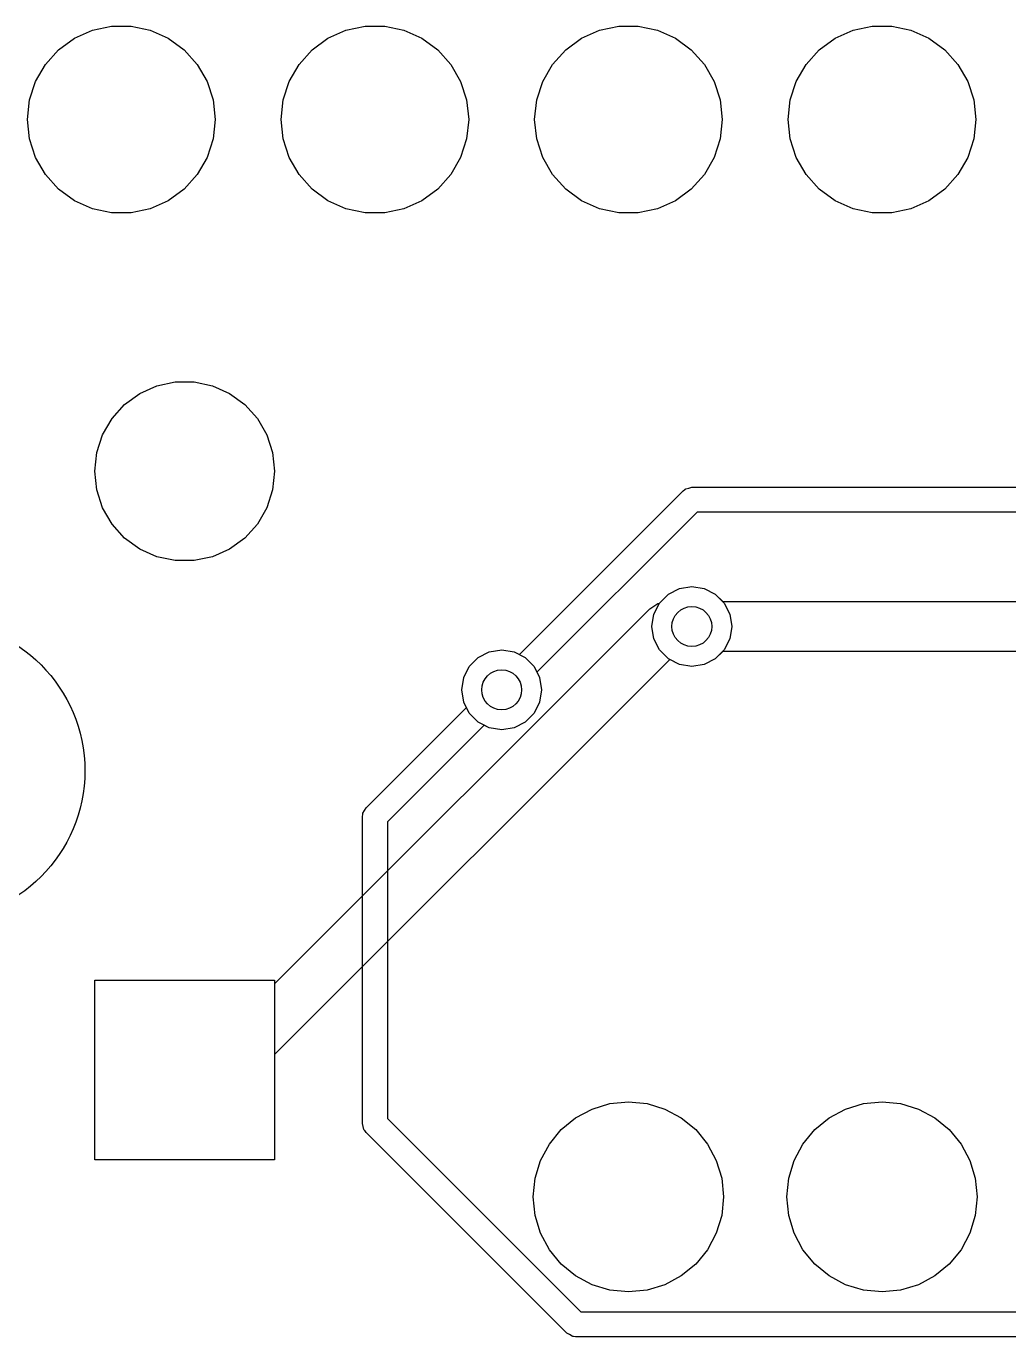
# Model space of a CAD drawing. Header units: millimetres. Extents: x 0 to 489, y -139 to 89.
# Drawn here: x 112.49 to 122.33, y -39.26 to -26.13 of the extents above; entities that cross this region are included whole.
import ezdxf

# ---------------------------------------------------------------- set-up
doc = ezdxf.new("R2010")
doc.units = ezdxf.units.MM
doc.header["$MEASUREMENT"] = 0
doc.layers.get('0').update_dxf_attribs({"linetype": 'CONTINUOUS'})
doc.layers.add('BLACK', color=7, linetype='CONTINUOUS')

msp = doc.modelspace()

# ---------------------------------------------------------------- linework, layer by layer
at = {"linetype": 'Continuous'}
msp.add_circle((111.57524, -33.58922), 1.5, dxfattribs=at)
at = {"layer": 'BLACK', "linetype": 'Continuous'}
for p, q in [((113.15024, -26.17042), (113.34224, -26.12952)), ((113.15024, -26.17042), (113.34224, -26.12952)), ((113.15024, -26.17042), (113.34224, -26.12952)), ((113.15024, -26.17042), (113.34224, -26.12952)), ((113.34224, -26.12952), (113.53824, -26.12952)), ((113.34224, -26.12952), (113.53824, -26.12952)), ((113.34224, -26.12952), (113.53824, -26.12952)), ((113.34224, -26.12952), (113.53824, -26.12952)), ((113.53824, -26.12952), (113.73024, -26.17042)), ((113.53824, -26.12952), (113.73024, -26.17042)), ((113.53824, -26.12952), (113.73024, -26.17042)), ((113.53824, -26.12952), (113.73024, -26.17042)), ((115.69024, -26.17042), (115.88224, -26.12952)), ((115.69024, -26.17042), (115.88224, -26.12952)), ((115.69024, -26.17042), (115.88224, -26.12952)), ((115.69024, -26.17042), (115.88224, -26.12952)), ((115.88224, -26.12952), (116.07824, -26.12952)), ((115.88224, -26.12952), (116.07824, -26.12952)), ((115.88224, -26.12952), (116.07824, -26.12952)), ((115.88224, -26.12952), (116.07824, -26.12952)), ((116.07824, -26.12952), (116.27024, -26.17042)), ((116.07824, -26.12952), (116.27024, -26.17042)), ((116.07824, -26.12952), (116.27024, -26.17042)), ((116.07824, -26.12952), (116.27024, -26.17042)), ((118.23024, -26.17042), (118.42224, -26.12952)), ((118.23024, -26.17042), (118.42224, -26.12952)), ((118.23024, -26.17042), (118.42224, -26.12952)), ((118.23024, -26.17042), (118.42224, -26.12952)), ((118.42224, -26.12952), (118.61824, -26.12952)), ((118.42224, -26.12952), (118.61824, -26.12952)), ((118.42224, -26.12952), (118.61824, -26.12952)), ((118.42224, -26.12952), (118.61824, -26.12952)), ((118.61824, -26.12952), (118.81024, -26.17042)), ((118.61824, -26.12952), (118.81024, -26.17042)), ((118.61824, -26.12952), (118.81024, -26.17042)), ((118.61824, -26.12952), (118.81024, -26.17042)), ((120.77024, -26.17042), (120.96224, -26.12952)), ((120.77024, -26.17042), (120.96224, -26.12952)), ((120.77024, -26.17042), (120.96224, -26.12952)), ((120.77024, -26.17042), (120.96224, -26.12952)), ((120.96224, -26.12952), (121.15824, -26.12952)), ((120.96224, -26.12952), (121.15824, -26.12952)), ((120.96224, -26.12952), (121.15824, -26.12952)), ((120.96224, -26.12952), (121.15824, -26.12952)), ((121.15824, -26.12952), (121.35024, -26.17042)), ((121.15824, -26.12952), (121.35024, -26.17042)), ((121.15824, -26.12952), (121.35024, -26.17042)), ((121.15824, -26.12952), (121.35024, -26.17042)), ((112.81124, -26.36582), (112.97024, -26.25032)), ((112.81124, -26.36582), (112.97024, -26.25032)), ((112.81124, -26.36582), (112.97024, -26.25032)), ((112.81124, -26.36582), (112.97024, -26.25032)), ((112.97024, -26.25032), (113.15024, -26.17042)), ((112.97024, -26.25032), (113.15024, -26.17042)), ((112.97024, -26.25032), (113.15024, -26.17042)), ((112.97024, -26.25032), (113.15024, -26.17042)), ((113.73024, -26.17042), (113.91024, -26.25032)), ((113.73024, -26.17042), (113.91024, -26.25032)), ((113.73024, -26.17042), (113.91024, -26.25032)), ((113.73024, -26.17042), (113.91024, -26.25032)), ((113.91024, -26.25032), (114.06924, -26.36582)), ((113.91024, -26.25032), (114.06924, -26.36582)), ((113.91024, -26.25032), (114.06924, -26.36582)), ((113.91024, -26.25032), (114.06924, -26.36582)), ((115.35124, -26.36582), (115.51024, -26.25032)), ((115.35124, -26.36582), (115.51024, -26.25032)), ((115.35124, -26.36582), (115.51024, -26.25032)), ((115.35124, -26.36582), (115.51024, -26.25032)), ((115.51024, -26.25032), (115.69024, -26.17042)), ((115.51024, -26.25032), (115.69024, -26.17042)), ((115.51024, -26.25032), (115.69024, -26.17042)), ((115.51024, -26.25032), (115.69024, -26.17042)), ((116.27024, -26.17042), (116.45024, -26.25032)), ((116.27024, -26.17042), (116.45024, -26.25032)), ((116.27024, -26.17042), (116.45024, -26.25032)), ((116.27024, -26.17042), (116.45024, -26.25032)), ((116.45024, -26.25032), (116.60924, -26.36582)), ((116.45024, -26.25032), (116.60924, -26.36582)), ((116.45024, -26.25032), (116.60924, -26.36582)), ((116.45024, -26.25032), (116.60924, -26.36582)), ((117.89124, -26.36582), (118.05024, -26.25032)), ((117.89124, -26.36582), (118.05024, -26.25032)), ((117.89124, -26.36582), (118.05024, -26.25032)), ((117.89124, -26.36582), (118.05024, -26.25032)), ((118.05024, -26.25032), (118.23024, -26.17042)), ((118.05024, -26.25032), (118.23024, -26.17042)), ((118.05024, -26.25032), (118.23024, -26.17042)), ((118.05024, -26.25032), (118.23024, -26.17042)), ((118.81024, -26.17042), (118.99024, -26.25032)), ((118.81024, -26.17042), (118.99024, -26.25032)), ((118.81024, -26.17042), (118.99024, -26.25032)), ((118.81024, -26.17042), (118.99024, -26.25032)), ((118.99024, -26.25032), (119.14924, -26.36582)), ((118.99024, -26.25032), (119.14924, -26.36582)), ((118.99024, -26.25032), (119.14924, -26.36582)), ((118.99024, -26.25032), (119.14924, -26.36582)), ((120.43124, -26.36582), (120.59024, -26.25032)), ((120.43124, -26.36582), (120.59024, -26.25032)), ((120.43124, -26.36582), (120.59024, -26.25032)), ((120.43124, -26.36582), (120.59024, -26.25032)), ((120.59024, -26.25032), (120.77024, -26.17042)), ((120.59024, -26.25032), (120.77024, -26.17042)), ((120.59024, -26.25032), (120.77024, -26.17042)), ((120.59024, -26.25032), (120.77024, -26.17042)), ((121.35024, -26.17042), (121.53024, -26.25032)), ((121.35024, -26.17042), (121.53024, -26.25032)), ((121.35024, -26.17042), (121.53024, -26.25032)), ((121.35024, -26.17042), (121.53024, -26.25032)), ((121.53024, -26.25032), (121.68924, -26.36582)), ((121.53024, -26.25032), (121.68924, -26.36582)), ((121.53024, -26.25032), (121.68924, -26.36582)), ((121.53024, -26.25032), (121.68924, -26.36582)), ((112.68024, -26.51182), (112.81124, -26.36582)), ((112.68024, -26.51182), (112.81124, -26.36582)), ((112.68024, -26.51182), (112.81124, -26.36582)), ((112.68024, -26.51182), (112.81124, -26.36582)), ((114.06924, -26.36582), (114.20024, -26.51182)), ((114.06924, -26.36582), (114.20024, -26.51182)), ((114.06924, -26.36582), (114.20024, -26.51182)), ((114.06924, -26.36582), (114.20024, -26.51182)), ((115.22024, -26.51182), (115.35124, -26.36582)), ((115.22024, -26.51182), (115.35124, -26.36582)), ((115.22024, -26.51182), (115.35124, -26.36582)), ((115.22024, -26.51182), (115.35124, -26.36582)), ((116.60924, -26.36582), (116.74024, -26.51182)), ((116.60924, -26.36582), (116.74024, -26.51182)), ((116.60924, -26.36582), (116.74024, -26.51182)), ((116.60924, -26.36582), (116.74024, -26.51182)), ((117.76024, -26.51182), (117.89124, -26.36582)), ((117.76024, -26.51182), (117.89124, -26.36582)), ((117.76024, -26.51182), (117.89124, -26.36582)), ((117.76024, -26.51182), (117.89124, -26.36582)), ((119.14924, -26.36582), (119.28024, -26.51182)), ((119.14924, -26.36582), (119.28024, -26.51182)), ((119.14924, -26.36582), (119.28024, -26.51182)), ((119.14924, -26.36582), (119.28024, -26.51182)), ((120.30024, -26.51182), (120.43124, -26.36582)), ((120.30024, -26.51182), (120.43124, -26.36582)), ((120.30024, -26.51182), (120.43124, -26.36582)), ((120.30024, -26.51182), (120.43124, -26.36582)), ((121.68924, -26.36582), (121.82024, -26.51182)), ((121.68924, -26.36582), (121.82024, -26.51182)), ((121.68924, -26.36582), (121.82024, -26.51182)), ((121.68924, -26.36582), (121.82024, -26.51182)), ((112.58124, -26.68192), (112.68024, -26.51182)), ((112.58124, -26.68192), (112.68024, -26.51182)), ((112.58124, -26.68192), (112.68024, -26.51182)), ((112.58124, -26.68192), (112.68024, -26.51182)), ((114.20024, -26.51182), (114.29924, -26.68192)), ((114.20024, -26.51182), (114.29924, -26.68192)), ((114.20024, -26.51182), (114.29924, -26.68192)), ((114.20024, -26.51182), (114.29924, -26.68192)), ((115.12124, -26.68192), (115.22024, -26.51182)), ((115.12124, -26.68192), (115.22024, -26.51182)), ((115.12124, -26.68192), (115.22024, -26.51182)), ((115.12124, -26.68192), (115.22024, -26.51182)), ((116.74024, -26.51182), (116.83924, -26.68192)), ((116.74024, -26.51182), (116.83924, -26.68192)), ((116.74024, -26.51182), (116.83924, -26.68192)), ((116.74024, -26.51182), (116.83924, -26.68192)), ((117.66124, -26.68192), (117.76024, -26.51182)), ((117.66124, -26.68192), (117.76024, -26.51182)), ((117.66124, -26.68192), (117.76024, -26.51182)), ((117.66124, -26.68192), (117.76024, -26.51182)), ((119.28024, -26.51182), (119.37924, -26.68192)), ((119.28024, -26.51182), (119.37924, -26.68192)), ((119.28024, -26.51182), (119.37924, -26.68192)), ((119.28024, -26.51182), (119.37924, -26.68192)), ((120.20124, -26.68192), (120.30024, -26.51182)), ((120.20124, -26.68192), (120.30024, -26.51182)), ((120.20124, -26.68192), (120.30024, -26.51182)), ((120.20124, -26.68192), (120.30024, -26.51182)), ((121.82024, -26.51182), (121.91924, -26.68192)), ((121.82024, -26.51182), (121.91924, -26.68192)), ((121.82024, -26.51182), (121.91924, -26.68192)), ((121.82024, -26.51182), (121.91924, -26.68192)), ((112.52124, -26.86882), (112.58124, -26.68192)), ((112.52124, -26.86882), (112.58124, -26.68192)), ((112.52124, -26.86882), (112.58124, -26.68192)), ((112.52124, -26.86882), (112.58124, -26.68192)), ((114.29924, -26.68192), (114.35924, -26.86882)), ((114.29924, -26.68192), (114.35924, -26.86882)), ((114.29924, -26.68192), (114.35924, -26.86882)), ((114.29924, -26.68192), (114.35924, -26.86882)), ((115.06124, -26.86882), (115.12124, -26.68192)), ((115.06124, -26.86882), (115.12124, -26.68192)), ((115.06124, -26.86882), (115.12124, -26.68192)), ((115.06124, -26.86882), (115.12124, -26.68192)), ((116.83924, -26.68192), (116.89924, -26.86882)), ((116.83924, -26.68192), (116.89924, -26.86882)), ((116.83924, -26.68192), (116.89924, -26.86882)), ((116.83924, -26.68192), (116.89924, -26.86882)), ((117.60124, -26.86882), (117.66124, -26.68192)), ((117.60124, -26.86882), (117.66124, -26.68192)), ((117.60124, -26.86882), (117.66124, -26.68192)), ((117.60124, -26.86882), (117.66124, -26.68192)), ((119.37924, -26.68192), (119.43924, -26.86882)), ((119.37924, -26.68192), (119.43924, -26.86882)), ((119.37924, -26.68192), (119.43924, -26.86882)), ((119.37924, -26.68192), (119.43924, -26.86882)), ((120.14124, -26.86882), (120.20124, -26.68192)), ((120.14124, -26.86882), (120.20124, -26.68192)), ((120.14124, -26.86882), (120.20124, -26.68192)), ((120.14124, -26.86882), (120.20124, -26.68192)), ((121.91924, -26.68192), (121.97924, -26.86882)), ((121.91924, -26.68192), (121.97924, -26.86882)), ((121.91924, -26.68192), (121.97924, -26.86882)), ((121.91924, -26.68192), (121.97924, -26.86882)), ((112.50024, -27.06422), (112.52124, -26.86882)), ((112.50024, -27.06422), (112.52124, -26.86882)), ((112.50024, -27.06422), (112.52124, -26.86882)), ((112.50024, -27.06422), (112.52124, -26.86882)), ((114.35924, -26.86882), (114.38024, -27.06422)), ((114.35924, -26.86882), (114.38024, -27.06422)), ((114.35924, -26.86882), (114.38024, -27.06422)), ((114.35924, -26.86882), (114.38024, -27.06422)), ((115.04024, -27.06422), (115.06124, -26.86882)), ((115.04024, -27.06422), (115.06124, -26.86882)), ((115.04024, -27.06422), (115.06124, -26.86882)), ((115.04024, -27.06422), (115.06124, -26.86882)), ((116.89924, -26.86882), (116.92024, -27.06422)), ((116.89924, -26.86882), (116.92024, -27.06422)), ((116.89924, -26.86882), (116.92024, -27.06422)), ((116.89924, -26.86882), (116.92024, -27.06422)), ((117.58024, -27.06422), (117.60124, -26.86882)), ((117.58024, -27.06422), (117.60124, -26.86882)), ((117.58024, -27.06422), (117.60124, -26.86882)), ((117.58024, -27.06422), (117.60124, -26.86882)), ((119.43924, -26.86882), (119.46024, -27.06422)), ((119.43924, -26.86882), (119.46024, -27.06422)), ((119.43924, -26.86882), (119.46024, -27.06422)), ((119.43924, -26.86882), (119.46024, -27.06422)), ((120.12024, -27.06422), (120.14124, -26.86882)), ((120.12024, -27.06422), (120.14124, -26.86882)), ((120.12024, -27.06422), (120.14124, -26.86882)), ((120.12024, -27.06422), (120.14124, -26.86882)), ((121.97924, -26.86882), (122.00024, -27.06422)), ((121.97924, -26.86882), (122.00024, -27.06422)), ((121.97924, -26.86882), (122.00024, -27.06422)), ((121.97924, -26.86882), (122.00024, -27.06422)), ((112.52124, -27.25962), (112.50024, -27.06422)), ((112.52124, -27.25962), (112.50024, -27.06422)), ((112.52124, -27.25962), (112.50024, -27.06422)), ((112.52124, -27.25962), (112.50024, -27.06422)), ((114.38024, -27.06422), (114.35924, -27.25962)), ((114.38024, -27.06422), (114.35924, -27.25962)), ((114.38024, -27.06422), (114.35924, -27.25962)), ((114.38024, -27.06422), (114.35924, -27.25962)), ((115.06124, -27.25962), (115.04024, -27.06422)), ((115.06124, -27.25962), (115.04024, -27.06422)), ((115.06124, -27.25962), (115.04024, -27.06422)), ((115.06124, -27.25962), (115.04024, -27.06422)), ((116.92024, -27.06422), (116.89924, -27.25962)), ((116.92024, -27.06422), (116.89924, -27.25962)), ((116.92024, -27.06422), (116.89924, -27.25962)), ((116.92024, -27.06422), (116.89924, -27.25962)), ((117.60124, -27.25962), (117.58024, -27.06422)), ((117.60124, -27.25962), (117.58024, -27.06422)), ((117.60124, -27.25962), (117.58024, -27.06422)), ((117.60124, -27.25962), (117.58024, -27.06422)), ((119.46024, -27.06422), (119.43924, -27.25962)), ((119.46024, -27.06422), (119.43924, -27.25962)), ((119.46024, -27.06422), (119.43924, -27.25962)), ((119.46024, -27.06422), (119.43924, -27.25962)), ((120.14124, -27.25962), (120.12024, -27.06422)), ((120.14124, -27.25962), (120.12024, -27.06422)), ((120.14124, -27.25962), (120.12024, -27.06422)), ((120.14124, -27.25962), (120.12024, -27.06422)), ((122.00024, -27.06422), (121.97924, -27.25962)), ((122.00024, -27.06422), (121.97924, -27.25962)), ((122.00024, -27.06422), (121.97924, -27.25962)), ((122.00024, -27.06422), (121.97924, -27.25962)), ((112.58124, -27.44652), (112.52124, -27.25962)), ((112.58124, -27.44652), (112.52124, -27.25962)), ((112.58124, -27.44652), (112.52124, -27.25962)), ((112.58124, -27.44652), (112.52124, -27.25962)), ((114.35924, -27.25962), (114.29924, -27.44652)), ((114.35924, -27.25962), (114.29924, -27.44652)), ((114.35924, -27.25962), (114.29924, -27.44652)), ((114.35924, -27.25962), (114.29924, -27.44652)), ((115.12124, -27.44652), (115.06124, -27.25962)), ((115.12124, -27.44652), (115.06124, -27.25962)), ((115.12124, -27.44652), (115.06124, -27.25962)), ((115.12124, -27.44652), (115.06124, -27.25962)), ((116.89924, -27.25962), (116.83924, -27.44652)), ((116.89924, -27.25962), (116.83924, -27.44652)), ((116.89924, -27.25962), (116.83924, -27.44652)), ((116.89924, -27.25962), (116.83924, -27.44652)), ((117.66124, -27.44652), (117.60124, -27.25962)), ((117.66124, -27.44652), (117.60124, -27.25962)), ((117.66124, -27.44652), (117.60124, -27.25962)), ((117.66124, -27.44652), (117.60124, -27.25962)), ((119.43924, -27.25962), (119.37924, -27.44652)), ((119.43924, -27.25962), (119.37924, -27.44652)), ((119.43924, -27.25962), (119.37924, -27.44652)), ((119.43924, -27.25962), (119.37924, -27.44652)), ((120.20124, -27.44652), (120.14124, -27.25962)), ((120.20124, -27.44652), (120.14124, -27.25962)), ((120.20124, -27.44652), (120.14124, -27.25962)), ((120.20124, -27.44652), (120.14124, -27.25962)), ((121.97924, -27.25962), (121.91924, -27.44652)), ((121.97924, -27.25962), (121.91924, -27.44652)), ((121.97924, -27.25962), (121.91924, -27.44652)), ((121.97924, -27.25962), (121.91924, -27.44652)), ((112.68024, -27.61662), (112.58124, -27.44652)), ((112.68024, -27.61662), (112.58124, -27.44652)), ((112.68024, -27.61662), (112.58124, -27.44652)), ((112.68024, -27.61662), (112.58124, -27.44652)), ((114.29924, -27.44652), (114.20024, -27.61662)), ((114.29924, -27.44652), (114.20024, -27.61662)), ((114.29924, -27.44652), (114.20024, -27.61662)), ((114.29924, -27.44652), (114.20024, -27.61662)), ((115.22024, -27.61662), (115.12124, -27.44652)), ((115.22024, -27.61662), (115.12124, -27.44652)), ((115.22024, -27.61662), (115.12124, -27.44652)), ((115.22024, -27.61662), (115.12124, -27.44652)), ((116.83924, -27.44652), (116.74024, -27.61662)), ((116.83924, -27.44652), (116.74024, -27.61662)), ((116.83924, -27.44652), (116.74024, -27.61662)), ((116.83924, -27.44652), (116.74024, -27.61662)), ((117.76024, -27.61662), (117.66124, -27.44652)), ((117.76024, -27.61662), (117.66124, -27.44652)), ((117.76024, -27.61662), (117.66124, -27.44652)), ((117.76024, -27.61662), (117.66124, -27.44652)), ((119.37924, -27.44652), (119.28024, -27.61662)), ((119.37924, -27.44652), (119.28024, -27.61662)), ((119.37924, -27.44652), (119.28024, -27.61662)), ((119.37924, -27.44652), (119.28024, -27.61662)), ((120.30024, -27.61662), (120.20124, -27.44652)), ((120.30024, -27.61662), (120.20124, -27.44652)), ((120.30024, -27.61662), (120.20124, -27.44652)), ((120.30024, -27.61662), (120.20124, -27.44652)), ((121.91924, -27.44652), (121.82024, -27.61662)), ((121.91924, -27.44652), (121.82024, -27.61662)), ((121.91924, -27.44652), (121.82024, -27.61662)), ((121.91924, -27.44652), (121.82024, -27.61662)), ((112.81124, -27.76262), (112.68024, -27.61662)), ((112.81124, -27.76262), (112.68024, -27.61662)), ((112.81124, -27.76262), (112.68024, -27.61662)), ((112.81124, -27.76262), (112.68024, -27.61662)), ((114.20024, -27.61662), (114.06924, -27.76262)), ((114.20024, -27.61662), (114.06924, -27.76262)), ((114.20024, -27.61662), (114.06924, -27.76262)), ((114.20024, -27.61662), (114.06924, -27.76262)), ((115.35124, -27.76262), (115.22024, -27.61662)), ((115.35124, -27.76262), (115.22024, -27.61662)), ((115.35124, -27.76262), (115.22024, -27.61662)), ((115.35124, -27.76262), (115.22024, -27.61662)), ((116.74024, -27.61662), (116.60924, -27.76262)), ((116.74024, -27.61662), (116.60924, -27.76262)), ((116.74024, -27.61662), (116.60924, -27.76262)), ((116.74024, -27.61662), (116.60924, -27.76262)), ((117.89124, -27.76262), (117.76024, -27.61662)), ((117.89124, -27.76262), (117.76024, -27.61662)), ((117.89124, -27.76262), (117.76024, -27.61662)), ((117.89124, -27.76262), (117.76024, -27.61662)), ((119.28024, -27.61662), (119.14924, -27.76262)), ((119.28024, -27.61662), (119.14924, -27.76262)), ((119.28024, -27.61662), (119.14924, -27.76262)), ((119.28024, -27.61662), (119.14924, -27.76262)), ((120.43124, -27.76262), (120.30024, -27.61662)), ((120.43124, -27.76262), (120.30024, -27.61662)), ((120.43124, -27.76262), (120.30024, -27.61662)), ((120.43124, -27.76262), (120.30024, -27.61662)), ((121.82024, -27.61662), (121.68924, -27.76262)), ((121.82024, -27.61662), (121.68924, -27.76262)), ((121.82024, -27.61662), (121.68924, -27.76262)), ((121.82024, -27.61662), (121.68924, -27.76262)), ((112.97024, -27.87812), (112.81124, -27.76262)), ((112.97024, -27.87812), (112.81124, -27.76262)), ((112.97024, -27.87812), (112.81124, -27.76262)), ((112.97024, -27.87812), (112.81124, -27.76262)), ((114.06924, -27.76262), (113.91024, -27.87812)), ((114.06924, -27.76262), (113.91024, -27.87812)), ((114.06924, -27.76262), (113.91024, -27.87812)), ((114.06924, -27.76262), (113.91024, -27.87812)), ((115.51024, -27.87812), (115.35124, -27.76262)), ((115.51024, -27.87812), (115.35124, -27.76262)), ((115.51024, -27.87812), (115.35124, -27.76262)), ((115.51024, -27.87812), (115.35124, -27.76262)), ((116.60924, -27.76262), (116.45024, -27.87812)), ((116.60924, -27.76262), (116.45024, -27.87812)), ((116.60924, -27.76262), (116.45024, -27.87812)), ((116.60924, -27.76262), (116.45024, -27.87812)), ((118.05024, -27.87812), (117.89124, -27.76262)), ((118.05024, -27.87812), (117.89124, -27.76262)), ((118.05024, -27.87812), (117.89124, -27.76262)), ((118.05024, -27.87812), (117.89124, -27.76262)), ((119.14924, -27.76262), (118.99024, -27.87812)), ((119.14924, -27.76262), (118.99024, -27.87812)), ((119.14924, -27.76262), (118.99024, -27.87812)), ((119.14924, -27.76262), (118.99024, -27.87812)), ((120.59024, -27.87812), (120.43124, -27.76262)), ((120.59024, -27.87812), (120.43124, -27.76262)), ((120.59024, -27.87812), (120.43124, -27.76262)), ((120.59024, -27.87812), (120.43124, -27.76262)), ((121.68924, -27.76262), (121.53024, -27.87812)), ((121.68924, -27.76262), (121.53024, -27.87812)), ((121.68924, -27.76262), (121.53024, -27.87812)), ((121.68924, -27.76262), (121.53024, -27.87812)), ((113.15024, -27.95802), (112.97024, -27.87812)), ((113.15024, -27.95802), (112.97024, -27.87812)), ((113.15024, -27.95802), (112.97024, -27.87812)), ((113.15024, -27.95802), (112.97024, -27.87812)), ((113.34224, -27.99892), (113.15024, -27.95802)), ((113.34224, -27.99892), (113.15024, -27.95802)), ((113.34224, -27.99892), (113.15024, -27.95802)), ((113.34224, -27.99892), (113.15024, -27.95802)), ((113.73024, -27.95802), (113.53824, -27.99892)), ((113.73024, -27.95802), (113.53824, -27.99892)), ((113.73024, -27.95802), (113.53824, -27.99892)), ((113.73024, -27.95802), (113.53824, -27.99892)), ((113.91024, -27.87812), (113.73024, -27.95802)), ((113.91024, -27.87812), (113.73024, -27.95802)), ((113.91024, -27.87812), (113.73024, -27.95802)), ((113.91024, -27.87812), (113.73024, -27.95802)), ((115.69024, -27.95802), (115.51024, -27.87812)), ((115.69024, -27.95802), (115.51024, -27.87812)), ((115.69024, -27.95802), (115.51024, -27.87812)), ((115.69024, -27.95802), (115.51024, -27.87812)), ((115.88224, -27.99892), (115.69024, -27.95802)), ((115.88224, -27.99892), (115.69024, -27.95802)), ((115.88224, -27.99892), (115.69024, -27.95802)), ((115.88224, -27.99892), (115.69024, -27.95802)), ((116.27024, -27.95802), (116.07824, -27.99892)), ((116.27024, -27.95802), (116.07824, -27.99892)), ((116.27024, -27.95802), (116.07824, -27.99892)), ((116.27024, -27.95802), (116.07824, -27.99892)), ((116.45024, -27.87812), (116.27024, -27.95802)), ((116.45024, -27.87812), (116.27024, -27.95802)), ((116.45024, -27.87812), (116.27024, -27.95802)), ((116.45024, -27.87812), (116.27024, -27.95802)), ((118.23024, -27.95802), (118.05024, -27.87812)), ((118.23024, -27.95802), (118.05024, -27.87812)), ((118.23024, -27.95802), (118.05024, -27.87812)), ((118.23024, -27.95802), (118.05024, -27.87812)), ((118.42224, -27.99892), (118.23024, -27.95802)), ((118.42224, -27.99892), (118.23024, -27.95802)), ((118.42224, -27.99892), (118.23024, -27.95802)), ((118.42224, -27.99892), (118.23024, -27.95802)), ((118.81024, -27.95802), (118.61824, -27.99892)), ((118.81024, -27.95802), (118.61824, -27.99892)), ((118.81024, -27.95802), (118.61824, -27.99892)), ((118.81024, -27.95802), (118.61824, -27.99892)), ((118.99024, -27.87812), (118.81024, -27.95802)), ((118.99024, -27.87812), (118.81024, -27.95802)), ((118.99024, -27.87812), (118.81024, -27.95802)), ((118.99024, -27.87812), (118.81024, -27.95802)), ((120.77024, -27.95802), (120.59024, -27.87812)), ((120.77024, -27.95802), (120.59024, -27.87812)), ((120.77024, -27.95802), (120.59024, -27.87812)), ((120.77024, -27.95802), (120.59024, -27.87812)), ((120.96224, -27.99892), (120.77024, -27.95802)), ((120.96224, -27.99892), (120.77024, -27.95802)), ((120.96224, -27.99892), (120.77024, -27.95802)), ((120.96224, -27.99892), (120.77024, -27.95802)), ((121.35024, -27.95802), (121.15824, -27.99892)), ((121.35024, -27.95802), (121.15824, -27.99892)), ((121.35024, -27.95802), (121.15824, -27.99892)), ((121.35024, -27.95802), (121.15824, -27.99892)), ((121.53024, -27.87812), (121.35024, -27.95802)), ((121.53024, -27.87812), (121.35024, -27.95802)), ((121.53024, -27.87812), (121.35024, -27.95802)), ((121.53024, -27.87812), (121.35024, -27.95802)), ((113.53824, -27.99892), (113.34224, -27.99892)), ((113.53824, -27.99892), (113.34224, -27.99892)), ((113.53824, -27.99892), (113.34224, -27.99892)), ((113.53824, -27.99892), (113.34224, -27.99892)), ((116.07824, -27.99892), (115.88224, -27.99892)), ((116.07824, -27.99892), (115.88224, -27.99892)), ((116.07824, -27.99892), (115.88224, -27.99892)), ((116.07824, -27.99892), (115.88224, -27.99892)), ((118.61824, -27.99892), (118.42224, -27.99892)), ((118.61824, -27.99892), (118.42224, -27.99892)), ((118.61824, -27.99892), (118.42224, -27.99892)), ((118.61824, -27.99892), (118.42224, -27.99892)), ((121.15824, -27.99892), (120.96224, -27.99892)), ((121.15824, -27.99892), (120.96224, -27.99892)), ((121.15824, -27.99892), (120.96224, -27.99892)), ((121.15824, -27.99892), (120.96224, -27.99892)), ((113.62524, -29.80982), (113.79724, -29.73322)), ((113.62524, -29.80982), (113.79724, -29.73322)), ((113.62524, -29.80982), (113.79724, -29.73322)), ((113.62524, -29.80982), (113.79724, -29.73322)), ((113.79724, -29.73322), (113.98124, -29.69412)), ((113.79724, -29.73322), (113.98124, -29.69412)), ((113.79724, -29.73322), (113.98124, -29.69412)), ((113.79724, -29.73322), (113.98124, -29.69412)), ((113.98124, -29.69412), (114.16924, -29.69412)), ((113.98124, -29.69412), (114.16924, -29.69412)), ((113.98124, -29.69412), (114.16924, -29.69412)), ((113.98124, -29.69412), (114.16924, -29.69412)), ((114.16924, -29.69412), (114.35324, -29.73322)), ((114.16924, -29.69412), (114.35324, -29.73322)), ((114.16924, -29.69412), (114.35324, -29.73322)), ((114.16924, -29.69412), (114.35324, -29.73322)), ((114.35324, -29.73322), (114.52524, -29.80982)), ((114.35324, -29.73322), (114.52524, -29.80982)), ((114.35324, -29.73322), (114.52524, -29.80982)), ((114.35324, -29.73322), (114.52524, -29.80982)), ((113.34724, -30.06022), (113.47324, -29.92042)), ((113.34724, -30.06022), (113.47324, -29.92042)), ((113.34724, -30.06022), (113.47324, -29.92042)), ((113.34724, -30.06022), (113.47324, -29.92042)), ((113.47324, -29.92042), (113.62524, -29.80982)), ((113.47324, -29.92042), (113.62524, -29.80982)), ((113.47324, -29.92042), (113.62524, -29.80982)), ((113.47324, -29.92042), (113.62524, -29.80982)), ((114.52524, -29.80982), (114.67724, -29.92042)), ((114.52524, -29.80982), (114.67724, -29.92042)), ((114.52524, -29.80982), (114.67724, -29.92042)), ((114.52524, -29.80982), (114.67724, -29.92042)), ((114.67724, -29.92042), (114.80324, -30.06022)), ((114.67724, -29.92042), (114.80324, -30.06022)), ((114.67724, -29.92042), (114.80324, -30.06022)), ((114.67724, -29.92042), (114.80324, -30.06022)), ((113.25324, -30.22312), (113.34724, -30.06022)), ((113.25324, -30.22312), (113.34724, -30.06022)), ((113.25324, -30.22312), (113.34724, -30.06022)), ((113.25324, -30.22312), (113.34724, -30.06022)), ((114.80324, -30.06022), (114.89724, -30.22312)), ((114.80324, -30.06022), (114.89724, -30.22312)), ((114.80324, -30.06022), (114.89724, -30.22312)), ((114.80324, -30.06022), (114.89724, -30.22312)), ((113.19524, -30.40212), (113.25324, -30.22312)), ((113.19524, -30.40212), (113.25324, -30.22312)), ((113.19524, -30.40212), (113.25324, -30.22312)), ((113.19524, -30.40212), (113.25324, -30.22312)), ((114.89724, -30.22312), (114.95524, -30.40212)), ((114.89724, -30.22312), (114.95524, -30.40212)), ((114.89724, -30.22312), (114.95524, -30.40212)), ((114.89724, -30.22312), (114.95524, -30.40212)), ((113.17524, -30.58922), (113.19524, -30.40212)), ((113.17524, -30.58922), (113.19524, -30.40212)), ((113.17524, -30.58922), (113.19524, -30.40212)), ((113.17524, -30.58922), (113.19524, -30.40212)), ((114.95524, -30.40212), (114.97524, -30.58922)), ((114.95524, -30.40212), (114.97524, -30.58922)), ((114.95524, -30.40212), (114.97524, -30.58922)), ((114.95524, -30.40212), (114.97524, -30.58922)), ((113.19524, -30.77632), (113.17524, -30.58922)), ((113.19524, -30.77632), (113.17524, -30.58922)), ((113.19524, -30.77632), (113.17524, -30.58922)), ((113.19524, -30.77632), (113.17524, -30.58922)), ((114.97524, -30.58922), (114.95524, -30.77632)), ((114.97524, -30.58922), (114.95524, -30.77632)), ((114.97524, -30.58922), (114.95524, -30.77632)), ((114.97524, -30.58922), (114.95524, -30.77632)), ((113.25324, -30.95532), (113.19524, -30.77632)), ((113.25324, -30.95532), (113.19524, -30.77632)), ((113.25324, -30.95532), (113.19524, -30.77632)), ((113.25324, -30.95532), (113.19524, -30.77632)), ((114.95524, -30.77632), (114.89724, -30.95532)), ((114.95524, -30.77632), (114.89724, -30.95532)), ((114.95524, -30.77632), (114.89724, -30.95532)), ((114.95524, -30.77632), (114.89724, -30.95532)), ((117.42724, -32.42582), (119.06724, -30.78582)), ((119.06724, -30.78582), (119.08424, -30.77242)), ((119.08424, -30.77242), (119.08724, -30.76902)), ((119.08724, -30.76902), (119.09024, -30.76832)), ((119.09024, -30.76832), (119.09524, -30.76452)), ((119.09524, -30.76452), (119.12524, -30.75792)), ((119.12524, -30.75792), (119.15524, -30.74922)), ((119.15524, -30.74922), (124.81824, -30.74922)), ((113.34724, -31.11822), (113.25324, -30.95532)), ((113.34724, -31.11822), (113.25324, -30.95532)), ((113.34724, -31.11822), (113.25324, -30.95532)), ((113.34724, -31.11822), (113.25324, -30.95532)), ((114.89724, -30.95532), (114.80324, -31.11822)), ((114.89724, -30.95532), (114.80324, -31.11822)), ((114.89724, -30.95532), (114.80324, -31.11822)), ((114.89724, -30.95532), (114.80324, -31.11822)), ((113.47324, -31.25802), (113.34724, -31.11822)), ((113.47324, -31.25802), (113.34724, -31.11822)), ((113.47324, -31.25802), (113.34724, -31.11822)), ((113.47324, -31.25802), (113.34724, -31.11822)), ((114.80324, -31.11822), (114.67724, -31.25802)), ((114.80324, -31.11822), (114.67724, -31.25802)), ((114.80324, -31.11822), (114.67724, -31.25802)), ((114.80324, -31.11822), (114.67724, -31.25802)), ((119.20724, -30.99922), (117.60324, -32.60262)), ((124.87024, -30.99922), (119.20724, -30.99922)), ((113.62524, -31.36862), (113.47324, -31.25802)), ((113.62524, -31.36862), (113.47324, -31.25802)), ((113.62524, -31.36862), (113.47324, -31.25802)), ((113.62524, -31.36862), (113.47324, -31.25802)), ((113.79724, -31.44522), (113.62524, -31.36862)), ((113.79724, -31.44522), (113.62524, -31.36862)), ((113.79724, -31.44522), (113.62524, -31.36862)), ((113.79724, -31.44522), (113.62524, -31.36862)), ((114.52524, -31.36862), (114.35324, -31.44522)), ((114.52524, -31.36862), (114.35324, -31.44522)), ((114.52524, -31.36862), (114.35324, -31.44522)), ((114.52524, -31.36862), (114.35324, -31.44522)), ((114.67724, -31.25802), (114.52524, -31.36862)), ((114.67724, -31.25802), (114.52524, -31.36862)), ((114.67724, -31.25802), (114.52524, -31.36862)), ((114.67724, -31.25802), (114.52524, -31.36862)), ((113.98124, -31.48432), (113.79724, -31.44522)), ((113.98124, -31.48432), (113.79724, -31.44522)), ((113.98124, -31.48432), (113.79724, -31.44522)), ((113.98124, -31.48432), (113.79724, -31.44522)), ((114.16924, -31.48432), (113.98124, -31.48432)), ((114.16924, -31.48432), (113.98124, -31.48432)), ((114.16924, -31.48432), (113.98124, -31.48432)), ((114.16924, -31.48432), (113.98124, -31.48432)), ((114.35324, -31.44522), (114.16924, -31.48432)), ((114.35324, -31.44522), (114.16924, -31.48432)), ((114.35324, -31.44522), (114.16924, -31.48432)), ((114.35324, -31.44522), (114.16924, -31.48432)), ((118.92024, -31.82062), (119.03124, -31.76382)), ((118.92024, -31.82062), (119.03124, -31.76382)), ((119.03124, -31.76382), (119.15524, -31.74422)), ((119.03124, -31.76382), (119.15524, -31.74422)), ((119.15524, -31.74422), (119.27924, -31.76382)), ((119.15524, -31.74422), (119.27924, -31.76382)), ((119.27924, -31.76382), (119.39024, -31.82062)), ((119.27924, -31.76382), (119.39024, -31.82062)), ((118.77524, -32.02062), (118.83124, -31.90912)), ((118.81424, -31.91322), (118.83124, -31.90982)), ((118.83124, -31.90912), (118.92024, -31.82062)), ((118.83124, -31.90912), (118.92024, -31.82062)), ((118.83124, -31.90982), (118.83124, -31.90912)), ((119.39024, -31.82062), (119.46424, -31.89422)), ((119.39024, -31.82062), (119.47924, -31.90912)), ((119.46424, -31.89422), (132.18124, -31.89422)), ((119.47924, -31.90912), (119.53524, -32.02062)), ((114.97524, -35.72532), (118.73324, -31.96742)), ((118.73324, -31.96742), (118.81424, -31.91322)), ((118.75524, -32.14422), (118.77524, -32.02062)), ((119.53524, -32.02062), (119.55524, -32.14422)), ((118.77524, -32.26782), (118.75524, -32.14422)), ((119.55524, -32.14422), (119.53524, -32.26782)), ((118.83124, -32.37932), (118.77524, -32.26782)), ((119.53524, -32.26782), (119.47924, -32.37932)), ((117.01524, -32.45562), (117.12624, -32.39882)), ((117.01524, -32.45562), (117.12624, -32.39882)), ((117.12624, -32.39882), (117.25024, -32.37922)), ((117.12624, -32.39882), (117.25024, -32.37922)), ((117.25024, -32.37922), (117.37424, -32.39882)), ((117.25024, -32.37922), (117.37424, -32.39882)), ((117.37424, -32.39882), (117.48524, -32.45562)), ((117.37424, -32.39882), (117.42724, -32.42582)), ((118.92024, -32.46782), (118.83124, -32.37932)), ((119.47924, -32.37932), (119.39024, -32.46782)), ((119.46424, -32.39422), (119.39024, -32.46782)), ((132.18124, -32.39422), (119.46424, -32.39422)), ((118.93324, -32.47442), (114.97524, -36.43242)), ((116.87024, -32.65562), (116.92624, -32.54412)), ((116.87024, -32.65562), (116.92624, -32.54412)), ((116.92624, -32.54412), (117.01524, -32.45562)), ((116.92624, -32.54412), (117.01524, -32.45562)), ((117.48524, -32.45562), (117.57424, -32.54412)), ((117.57424, -32.54412), (117.63024, -32.65562)), ((119.03124, -32.52462), (118.92024, -32.46782)), ((119.03124, -32.52462), (118.93324, -32.47442)), ((119.15524, -32.54422), (119.03124, -32.52462)), ((119.15524, -32.54422), (119.03124, -32.52462)), ((119.27924, -32.52462), (119.15524, -32.54422)), ((119.27924, -32.52462), (119.15524, -32.54422)), ((119.39024, -32.46782), (119.27924, -32.52462)), ((119.39024, -32.46782), (119.27924, -32.52462)), ((116.85024, -32.77922), (116.87024, -32.65562)), ((116.85024, -32.77922), (116.87024, -32.65562)), ((117.60324, -32.60262), (117.63024, -32.65562)), ((117.63024, -32.65562), (117.65024, -32.77922)), ((117.63024, -32.65562), (117.65024, -32.77922)), ((116.87024, -32.90282), (116.85024, -32.77922)), ((116.87024, -32.90282), (116.85024, -32.77922)), ((117.65024, -32.77922), (117.63024, -32.90282)), ((117.65024, -32.77922), (117.63024, -32.90282)), ((115.89224, -33.96082), (116.89724, -32.95582)), ((116.89724, -32.95582), (116.87024, -32.90282)), ((116.92624, -33.01432), (116.87024, -32.90282)), ((117.63024, -32.90282), (117.57424, -33.01432)), ((117.63024, -32.90282), (117.57424, -33.01432)), ((117.01524, -33.10282), (116.92624, -33.01432)), ((117.57424, -33.01432), (117.48524, -33.10282)), ((117.57424, -33.01432), (117.48524, -33.10282)), ((117.07324, -33.13262), (116.10524, -34.10102)), ((117.12624, -33.15962), (117.01524, -33.10282)), ((117.12624, -33.15962), (117.07324, -33.13262)), ((117.25024, -33.17922), (117.12624, -33.15962)), ((117.25024, -33.17922), (117.12624, -33.15962)), ((117.37424, -33.15962), (117.25024, -33.17922)), ((117.37424, -33.15962), (117.25024, -33.17922)), ((117.48524, -33.10282), (117.37424, -33.15962)), ((117.48524, -33.10282), (117.37424, -33.15962)), ((115.86024, -34.01402), (115.87724, -33.98802)), ((115.87724, -33.98802), (115.89224, -33.96082)), ((115.85524, -34.04922), (115.85824, -34.02712)), ((115.85524, -37.12522), (115.85524, -34.04922)), ((115.85824, -34.02262), (115.85924, -34.02022)), ((115.85824, -34.02712), (115.85824, -34.02262)), ((115.85924, -34.02022), (115.86024, -34.01402)), ((116.10524, -34.10102), (116.10524, -37.07342)), ((113.17524, -37.48922), (113.17524, -35.68922)), ((113.17524, -35.68922), (114.97524, -35.68922)), ((113.17524, -37.48922), (113.17524, -35.68922)), ((113.17524, -35.68922), (114.97524, -35.68922)), ((113.17524, -37.48922), (113.17524, -35.68922)), ((113.17524, -35.68922), (114.97524, -35.68922)), ((113.17524, -37.48922), (113.17524, -35.68922)), ((113.17524, -35.68922), (114.97524, -35.68922)), ((114.97524, -35.68922), (114.97524, -37.48922)), ((114.97524, -35.68922), (114.97524, -35.72532)), ((114.97524, -35.68922), (114.97524, -37.48922)), ((114.97524, -35.68922), (114.97524, -37.48922)), ((114.97524, -36.43242), (114.97524, -37.48922)), ((117.99124, -37.06722), (118.15524, -36.97922)), ((117.99124, -37.06722), (118.15524, -36.97922)), ((117.99124, -37.06722), (118.15524, -36.97922)), ((117.99124, -37.06722), (118.15524, -36.97922)), ((118.15524, -36.97922), (118.33424, -36.92502)), ((118.15524, -36.97922), (118.33424, -36.92502)), ((118.15524, -36.97922), (118.33424, -36.92502)), ((118.15524, -36.97922), (118.33424, -36.92502)), ((118.33424, -36.92502), (118.52024, -36.90672)), ((118.33424, -36.92502), (118.52024, -36.90672)), ((118.33424, -36.92502), (118.52024, -36.90672)), ((118.33424, -36.92502), (118.52024, -36.90672)), ((118.52024, -36.90672), (118.70624, -36.92502)), ((118.52024, -36.90672), (118.70624, -36.92502)), ((118.52024, -36.90672), (118.70624, -36.92502)), ((118.52024, -36.90672), (118.70624, -36.92502)), ((118.70624, -36.92502), (118.88524, -36.97922)), ((118.70624, -36.92502), (118.88524, -36.97922)), ((118.70624, -36.92502), (118.88524, -36.97922)), ((118.70624, -36.92502), (118.88524, -36.97922)), ((118.88524, -36.97922), (119.04924, -37.06722)), ((118.88524, -36.97922), (119.04924, -37.06722)), ((118.88524, -36.97922), (119.04924, -37.06722)), ((118.88524, -36.97922), (119.04924, -37.06722)), ((120.53124, -37.06722), (120.69524, -36.97922)), ((120.53124, -37.06722), (120.69524, -36.97922)), ((120.53124, -37.06722), (120.69524, -36.97922)), ((120.53124, -37.06722), (120.69524, -36.97922)), ((120.69524, -36.97922), (120.87424, -36.92502)), ((120.69524, -36.97922), (120.87424, -36.92502)), ((120.69524, -36.97922), (120.87424, -36.92502)), ((120.69524, -36.97922), (120.87424, -36.92502)), ((120.87424, -36.92502), (121.06024, -36.90672)), ((120.87424, -36.92502), (121.06024, -36.90672)), ((120.87424, -36.92502), (121.06024, -36.90672)), ((120.87424, -36.92502), (121.06024, -36.90672)), ((121.06024, -36.90672), (121.24624, -36.92502)), ((121.06024, -36.90672), (121.24624, -36.92502)), ((121.06024, -36.90672), (121.24624, -36.92502)), ((121.06024, -36.90672), (121.24624, -36.92502)), ((121.24624, -36.92502), (121.42524, -36.97922)), ((121.24624, -36.92502), (121.42524, -36.97922)), ((121.24624, -36.92502), (121.42524, -36.97922)), ((121.24624, -36.92502), (121.42524, -36.97922)), ((121.42524, -36.97922), (121.58924, -37.06722)), ((121.42524, -36.97922), (121.58924, -37.06722)), ((121.42524, -36.97922), (121.58924, -37.06722)), ((121.42524, -36.97922), (121.58924, -37.06722)), ((115.86424, -37.15482), (115.85524, -37.12522)), ((115.87024, -37.18512), (115.86424, -37.15482)), ((116.10524, -37.07342), (118.04324, -39.01122)), ((117.84624, -37.18572), (117.99124, -37.06722)), ((117.84624, -37.18572), (117.99124, -37.06722)), ((117.84624, -37.18572), (117.99124, -37.06722)), ((117.84624, -37.18572), (117.99124, -37.06722)), ((119.04924, -37.06722), (119.19424, -37.18572)), ((119.04924, -37.06722), (119.19424, -37.18572)), ((119.04924, -37.06722), (119.19424, -37.18572)), ((119.04924, -37.06722), (119.19424, -37.18572)), ((120.38624, -37.18572), (120.53124, -37.06722)), ((120.38624, -37.18572), (120.53124, -37.06722)), ((120.38624, -37.18572), (120.53124, -37.06722)), ((120.38624, -37.18572), (120.53124, -37.06722)), ((121.58924, -37.06722), (121.73424, -37.18572)), ((121.58924, -37.06722), (121.73424, -37.18572)), ((121.58924, -37.06722), (121.73424, -37.18572)), ((121.58924, -37.06722), (121.73424, -37.18572)), ((115.87424, -37.19012), (115.87024, -37.18512)), ((115.87524, -37.19272), (115.87424, -37.19012)), ((115.87824, -37.19572), (115.87524, -37.19272)), ((115.89224, -37.21362), (115.87824, -37.19572)), ((117.90324, -39.22462), (115.89224, -37.21362)), ((117.72824, -37.33002), (117.84624, -37.18572)), ((117.72824, -37.33002), (117.84624, -37.18572)), ((117.72824, -37.33002), (117.84624, -37.18572)), ((117.72824, -37.33002), (117.84624, -37.18572)), ((119.19424, -37.18572), (119.31224, -37.33002)), ((119.19424, -37.18572), (119.31224, -37.33002)), ((119.19424, -37.18572), (119.31224, -37.33002)), ((119.19424, -37.18572), (119.31224, -37.33002)), ((120.26824, -37.33002), (120.38624, -37.18572)), ((120.26824, -37.33002), (120.38624, -37.18572)), ((120.26824, -37.33002), (120.38624, -37.18572)), ((120.26824, -37.33002), (120.38624, -37.18572)), ((121.73424, -37.18572), (121.85224, -37.33002)), ((121.73424, -37.18572), (121.85224, -37.33002)), ((121.73424, -37.18572), (121.85224, -37.33002)), ((121.73424, -37.18572), (121.85224, -37.33002)), ((117.64024, -37.49472), (117.72824, -37.33002)), ((117.64024, -37.49472), (117.72824, -37.33002)), ((117.64024, -37.49472), (117.72824, -37.33002)), ((117.64024, -37.49472), (117.72824, -37.33002)), ((119.31224, -37.33002), (119.40024, -37.49472)), ((119.31224, -37.33002), (119.40024, -37.49472)), ((119.31224, -37.33002), (119.40024, -37.49472)), ((119.31224, -37.33002), (119.40024, -37.49472)), ((120.18024, -37.49472), (120.26824, -37.33002)), ((120.18024, -37.49472), (120.26824, -37.33002)), ((120.18024, -37.49472), (120.26824, -37.33002)), ((120.18024, -37.49472), (120.26824, -37.33002)), ((121.85224, -37.33002), (121.94024, -37.49472)), ((121.85224, -37.33002), (121.94024, -37.49472)), ((121.85224, -37.33002), (121.94024, -37.49472)), ((121.85224, -37.33002), (121.94024, -37.49472)), ((114.97524, -37.48922), (113.17524, -37.48922)), ((114.97524, -37.48922), (113.17524, -37.48922)), ((114.97524, -37.48922), (113.17524, -37.48922)), ((114.97524, -37.48922), (113.17524, -37.48922)), ((117.58624, -37.67342), (117.64024, -37.49472)), ((117.58624, -37.67342), (117.64024, -37.49472)), ((117.58624, -37.67342), (117.64024, -37.49472)), ((117.58624, -37.67342), (117.64024, -37.49472)), ((119.40024, -37.49472), (119.45424, -37.67342)), ((119.40024, -37.49472), (119.45424, -37.67342)), ((119.40024, -37.49472), (119.45424, -37.67342)), ((119.40024, -37.49472), (119.45424, -37.67342)), ((120.12624, -37.67342), (120.18024, -37.49472)), ((120.12624, -37.67342), (120.18024, -37.49472)), ((120.12624, -37.67342), (120.18024, -37.49472)), ((120.12624, -37.67342), (120.18024, -37.49472)), ((121.94024, -37.49472), (121.99424, -37.67342)), ((121.94024, -37.49472), (121.99424, -37.67342)), ((121.94024, -37.49472), (121.99424, -37.67342)), ((121.94024, -37.49472), (121.99424, -37.67342)), ((117.56724, -37.85922), (117.58624, -37.67342)), ((117.56724, -37.85922), (117.58624, -37.67342)), ((117.56724, -37.85922), (117.58624, -37.67342)), ((117.56724, -37.85922), (117.58624, -37.67342)), ((119.45424, -37.67342), (119.47224, -37.85922)), ((119.45424, -37.67342), (119.47224, -37.85922)), ((119.45424, -37.67342), (119.47224, -37.85922)), ((119.45424, -37.67342), (119.47224, -37.85922)), ((120.10724, -37.85922), (120.12624, -37.67342)), ((120.10724, -37.85922), (120.12624, -37.67342)), ((120.10724, -37.85922), (120.12624, -37.67342)), ((120.10724, -37.85922), (120.12624, -37.67342)), ((121.99424, -37.67342), (122.01224, -37.85922)), ((121.99424, -37.67342), (122.01224, -37.85922)), ((121.99424, -37.67342), (122.01224, -37.85922)), ((121.99424, -37.67342), (122.01224, -37.85922)), ((117.58624, -38.04502), (117.56724, -37.85922)), ((117.58624, -38.04502), (117.56724, -37.85922)), ((117.58624, -38.04502), (117.56724, -37.85922)), ((117.58624, -38.04502), (117.56724, -37.85922)), ((119.47224, -37.85922), (119.45424, -38.04502)), ((119.47224, -37.85922), (119.45424, -38.04502)), ((119.47224, -37.85922), (119.45424, -38.04502)), ((119.47224, -37.85922), (119.45424, -38.04502)), ((120.12624, -38.04502), (120.10724, -37.85922)), ((120.12624, -38.04502), (120.10724, -37.85922)), ((120.12624, -38.04502), (120.10724, -37.85922)), ((120.12624, -38.04502), (120.10724, -37.85922)), ((122.01224, -37.85922), (121.99424, -38.04502)), ((122.01224, -37.85922), (121.99424, -38.04502)), ((122.01224, -37.85922), (121.99424, -38.04502)), ((122.01224, -37.85922), (121.99424, -38.04502)), ((117.64024, -38.22372), (117.58624, -38.04502)), ((117.64024, -38.22372), (117.58624, -38.04502)), ((117.64024, -38.22372), (117.58624, -38.04502)), ((117.64024, -38.22372), (117.58624, -38.04502)), ((119.45424, -38.04502), (119.40024, -38.22372)), ((119.45424, -38.04502), (119.40024, -38.22372)), ((119.45424, -38.04502), (119.40024, -38.22372)), ((119.45424, -38.04502), (119.40024, -38.22372)), ((120.18024, -38.22372), (120.12624, -38.04502)), ((120.18024, -38.22372), (120.12624, -38.04502)), ((120.18024, -38.22372), (120.12624, -38.04502)), ((120.18024, -38.22372), (120.12624, -38.04502)), ((121.99424, -38.04502), (121.94024, -38.22372)), ((121.99424, -38.04502), (121.94024, -38.22372)), ((121.99424, -38.04502), (121.94024, -38.22372)), ((121.99424, -38.04502), (121.94024, -38.22372)), ((117.72824, -38.38842), (117.64024, -38.22372)), ((117.72824, -38.38842), (117.64024, -38.22372)), ((117.72824, -38.38842), (117.64024, -38.22372)), ((117.72824, -38.38842), (117.64024, -38.22372)), ((119.40024, -38.22372), (119.31224, -38.38842)), ((119.40024, -38.22372), (119.31224, -38.38842)), ((119.40024, -38.22372), (119.31224, -38.38842)), ((119.40024, -38.22372), (119.31224, -38.38842)), ((120.26824, -38.38842), (120.18024, -38.22372)), ((120.26824, -38.38842), (120.18024, -38.22372)), ((120.26824, -38.38842), (120.18024, -38.22372)), ((120.26824, -38.38842), (120.18024, -38.22372)), ((121.94024, -38.22372), (121.85224, -38.38842)), ((121.94024, -38.22372), (121.85224, -38.38842)), ((121.94024, -38.22372), (121.85224, -38.38842)), ((121.94024, -38.22372), (121.85224, -38.38842)), ((117.84624, -38.53272), (117.72824, -38.38842)), ((117.84624, -38.53272), (117.72824, -38.38842)), ((117.84624, -38.53272), (117.72824, -38.38842)), ((117.84624, -38.53272), (117.72824, -38.38842)), ((119.31224, -38.38842), (119.19424, -38.53272)), ((119.31224, -38.38842), (119.19424, -38.53272)), ((119.31224, -38.38842), (119.19424, -38.53272)), ((119.31224, -38.38842), (119.19424, -38.53272)), ((120.38624, -38.53272), (120.26824, -38.38842)), ((120.38624, -38.53272), (120.26824, -38.38842)), ((120.38624, -38.53272), (120.26824, -38.38842)), ((120.38624, -38.53272), (120.26824, -38.38842)), ((121.85224, -38.38842), (121.73424, -38.53272)), ((121.85224, -38.38842), (121.73424, -38.53272)), ((121.85224, -38.38842), (121.73424, -38.53272)), ((121.85224, -38.38842), (121.73424, -38.53272)), ((117.99124, -38.65122), (117.84624, -38.53272)), ((117.99124, -38.65122), (117.84624, -38.53272)), ((117.99124, -38.65122), (117.84624, -38.53272)), ((117.99124, -38.65122), (117.84624, -38.53272)), ((119.19424, -38.53272), (119.04924, -38.65122)), ((119.19424, -38.53272), (119.04924, -38.65122)), ((119.19424, -38.53272), (119.04924, -38.65122)), ((119.19424, -38.53272), (119.04924, -38.65122)), ((120.53124, -38.65122), (120.38624, -38.53272)), ((120.53124, -38.65122), (120.38624, -38.53272)), ((120.53124, -38.65122), (120.38624, -38.53272)), ((120.53124, -38.65122), (120.38624, -38.53272)), ((121.73424, -38.53272), (121.58924, -38.65122)), ((121.73424, -38.53272), (121.58924, -38.65122)), ((121.73424, -38.53272), (121.58924, -38.65122)), ((121.73424, -38.53272), (121.58924, -38.65122)), ((118.15524, -38.73922), (117.99124, -38.65122)), ((118.15524, -38.73922), (117.99124, -38.65122)), ((118.15524, -38.73922), (117.99124, -38.65122)), ((118.15524, -38.73922), (117.99124, -38.65122)), ((119.04924, -38.65122), (118.88524, -38.73922)), ((119.04924, -38.65122), (118.88524, -38.73922)), ((119.04924, -38.65122), (118.88524, -38.73922)), ((119.04924, -38.65122), (118.88524, -38.73922)), ((120.69524, -38.73922), (120.53124, -38.65122)), ((120.69524, -38.73922), (120.53124, -38.65122)), ((120.69524, -38.73922), (120.53124, -38.65122)), ((120.69524, -38.73922), (120.53124, -38.65122)), ((121.58924, -38.65122), (121.42524, -38.73922)), ((121.58924, -38.65122), (121.42524, -38.73922)), ((121.58924, -38.65122), (121.42524, -38.73922)), ((121.58924, -38.65122), (121.42524, -38.73922)), ((118.33424, -38.79342), (118.15524, -38.73922)), ((118.33424, -38.79342), (118.15524, -38.73922)), ((118.33424, -38.79342), (118.15524, -38.73922)), ((118.33424, -38.79342), (118.15524, -38.73922)), ((118.52024, -38.81172), (118.33424, -38.79342)), ((118.52024, -38.81172), (118.33424, -38.79342)), ((118.52024, -38.81172), (118.33424, -38.79342)), ((118.52024, -38.81172), (118.33424, -38.79342)), ((118.70624, -38.79342), (118.52024, -38.81172)), ((118.70624, -38.79342), (118.52024, -38.81172)), ((118.70624, -38.79342), (118.52024, -38.81172)), ((118.70624, -38.79342), (118.52024, -38.81172)), ((118.88524, -38.73922), (118.70624, -38.79342)), ((118.88524, -38.73922), (118.70624, -38.79342)), ((118.88524, -38.73922), (118.70624, -38.79342)), ((118.88524, -38.73922), (118.70624, -38.79342)), ((120.87424, -38.79342), (120.69524, -38.73922)), ((120.87424, -38.79342), (120.69524, -38.73922)), ((120.87424, -38.79342), (120.69524, -38.73922)), ((120.87424, -38.79342), (120.69524, -38.73922)), ((121.06024, -38.81172), (120.87424, -38.79342)), ((121.06024, -38.81172), (120.87424, -38.79342)), ((121.06024, -38.81172), (120.87424, -38.79342)), ((121.06024, -38.81172), (120.87424, -38.79342)), ((121.24624, -38.79342), (121.06024, -38.81172)), ((121.24624, -38.79342), (121.06024, -38.81172)), ((121.24624, -38.79342), (121.06024, -38.81172)), ((121.24624, -38.79342), (121.06024, -38.81172)), ((121.42524, -38.73922), (121.24624, -38.79342)), ((121.42524, -38.73922), (121.24624, -38.79342)), ((121.42524, -38.73922), (121.24624, -38.79342)), ((121.42524, -38.73922), (121.24624, -38.79342)), ((118.04324, -39.01122), (124.11224, -39.01122)), ((117.93024, -39.23942), (117.90324, -39.22462)), ((117.95624, -39.25612), (117.93024, -39.23942)), ((117.96224, -39.25702), (117.95624, -39.25612)), ((117.96424, -39.25842), (117.96224, -39.25702)), ((117.96924, -39.25802), (117.96424, -39.25842)), ((117.99124, -39.26122), (117.96924, -39.25802)), ((124.12924, -39.26122), (117.99124, -39.26122))]:
    msp.add_line(p, q, dxfattribs=at)
at = {"layer": 'BLACK'}
for centre in [(119.15524, -32.14422), (119.15524, -32.14422), (117.25024, -32.77922), (117.25024, -32.77922)]:
    msp.add_circle(centre, 0.2, dxfattribs=at)

doc.saveas('drawing.dxf')
